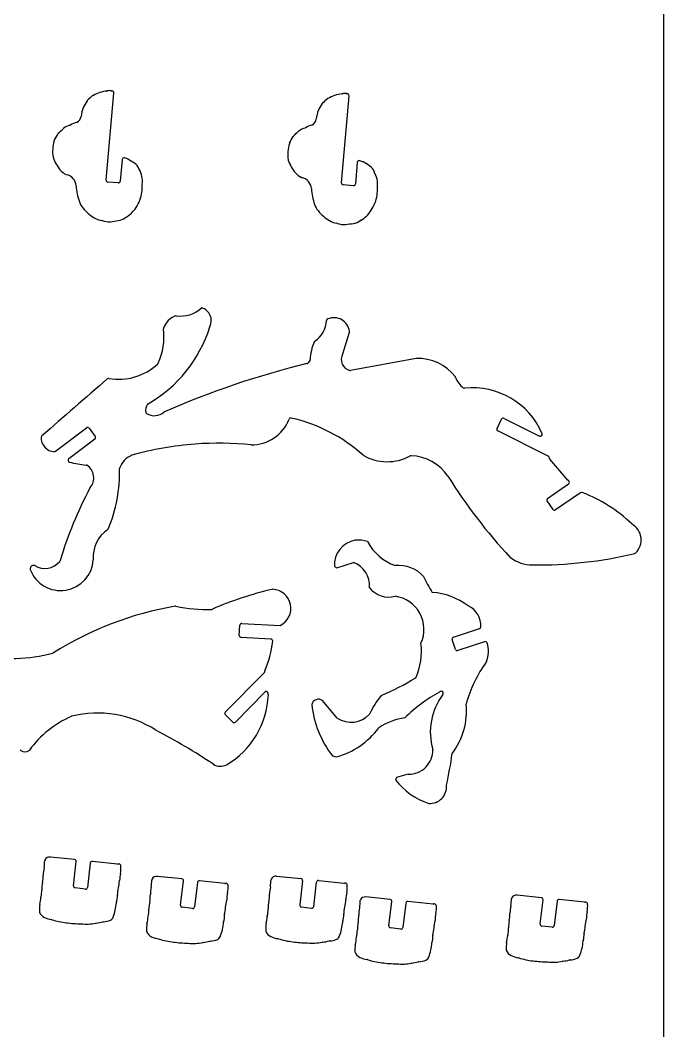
# Model space of a CAD drawing. Extents: x 0 to 821, y 0 to 548.
# Drawn here: x 683.3 to 820.6, y 193.1 to 408.6 of the extents above; entities that cross this region are included whole.
import ezdxf

# ---------------------------------------------------------------- set-up
doc = ezdxf.new("R2010")
doc.units = 0
doc.layers.add('WHITE', color=7, linetype='CONTINUOUS')

msp = doc.modelspace()

# ---------------------------------------------------------------- linework, layer by layer
at = {"layer": 'WHITE', "linetype": 'CONTINUOUS'}
for p, q in [((820.574183, 0), (820.574183, 548.229817)), ((701.643925, 374.560281), (703.27398, 393.100024)), ((702.903925, 393.530281), (702.783809, 393.539751)), ((751.803869, 373.969538), (753.443925, 392.510281)), ((753.07398, 392.940026), (752.943925, 392.950281)), ((706.203925, 379.040281), (705.563662, 379.260108)), ((705.033925, 378.910281), (704.62367, 374.300223)), ((755.203662, 378.32011), (754.793925, 373.710281)), ((756.363924, 378.450281), (755.733925, 378.670281)), ((704.193925, 373.930281), (702.004324, 374.129802)), ((754.363926, 373.340281), (752.173925, 373.540281)), ((752.113924, 337.52028), (753.543925, 342.110281)), ((767.723518, 336.499713), (753.763925, 333.920281)), ((745.053632, 336.040477), (744.683925, 335.550281)), ((785.003918, 321.580238), (785.983925, 323.550281)), ((786.523925, 323.73028), (794.073925, 319.960281)), ((690.793627, 316.710497), (697.423925, 321.710281)), ((697.983616, 321.639819), (699.313925, 319.880281)), ((699.233925, 319.320281), (693.663925, 315.110281)), ((795.934203, 315.670346), (785.183925, 321.050281)), ((796.20377, 315.200053), (796.133925, 315.430281)), ((800.083925, 310.57028), (796.283925, 315.060281)), ((800.29391, 310.380044), (800.123925, 310.530281)), ((795.793926, 306.680282), (800.253925, 309.750281)), ((796.943885, 304.30956), (795.693925, 306.120281)), ((802.824005, 307.880047), (797.493925, 304.210281)), ((750.323925, 292.140281), (750.813925, 291.870281)), ((750.813925, 291.870281), (754.353765, 292.979962)), ((730.023924, 277.440278), (730.143925, 279.640281)), ((730.564259, 280.009576), (738.713925, 279.570281)), ((775.713925, 277.060281), (781.294201, 278.909639)), ((736.783533, 276.669747), (730.403925, 277.020281)), ((776.153925, 274.470281), (775.463926, 276.560278)), ((782.353925, 276.100281), (776.653927, 274.220282)), ((727.043925, 261.100281), (735.423925, 269.580281)), ((735.423925, 269.580281), (735.413925, 269.640281)), ((735.48345, 265.379815), (729.183925, 258.990281)), ((736.21354, 264.870358), (736.163925, 265.160281)), ((750.923925, 259.820281), (747.764412, 263.549586)), ((728.613925, 258.990281), (727.053925, 260.530281)), ((749.893925, 251.810281), (750.673636, 251.540098)), ((766.073925, 247.880281), (763.523925, 247.180281)), ((763.523925, 247.180281), (763.333965, 246.659748)), ((694.903925, 229.660281), (689.723925, 230.200281)), ((694.643551, 224.059779), (695.263925, 229.220281)), ((698.24355, 228.919776), (697.623925, 223.710281)), ((704.073921, 228.710282), (698.683925, 229.270281)), ((717.753891, 225.539891), (712.574379, 226.080281)), ((717.494379, 219.940281), (718.114379, 225.090281)), ((721.094878, 224.789657), (720.474379, 219.580281)), ((726.924553, 224.579865), (721.534379, 225.140281)), ((737.974973, 226.13995), (743.184833, 225.600281)), ((743.534833, 225.150281), (742.914833, 220.000281)), ((745.895207, 219.639785), (746.524833, 224.850281)), ((746.965206, 225.199783), (752.354833, 224.640281)), ((697.174081, 223.359511), (694.993925, 223.620281)), ((794.465741, 221.530281), (789.275741, 222.070281)), ((762.205287, 221.140281), (756.995428, 221.67995)), ((761.945287, 215.540281), (762.555057, 220.690437)), ((765.545287, 220.390281), (764.915785, 215.179653)), ((771.375287, 220.180281), (765.984913, 220.739779)), ((794.196115, 215.929783), (794.815741, 221.080281)), ((797.806114, 220.77978), (797.175741, 215.570281)), ((803.636091, 220.569693), (798.245741, 221.130281)), ((720.024379, 219.230281), (717.844379, 219.490281)), ((743.264833, 219.550281), (745.454833, 219.290281)), ((796.736117, 215.219782), (794.545741, 215.490281)), ((764.475287, 214.830281), (762.285063, 215.089869))]:
    msp.add_line(p, q, dxfattribs=at)
for centre, radius, start, end in [((706.576336, 382.760543), 12.5326, 129.147943, 135.722144), ((698.870883, 392.148468), 0.390519, 112.105697, 121.956195), ((702.797925, 385.389281), 8.20396, 118.339503, 119.774336), ((702.773925, 385.373281), 8.2067, 96.9313, 118.139), ((701.726925, 393.918281), 0.402302, -81.908598, -70.081), ((702.311222, 392.240194), 1.37464, 73.816391, 108.986653), ((702.828051, 393.936183), 0.398893, -109.582484, -96.367862), ((702.878946, 393.13453), 0.396538, -4.992184, 86.388496), ((752.93338, 384.780215), 8.208468, 96.852586, 119.56047), ((751.896925, 393.328281), 0.40236, -81.846, -70.026085), ((752.480184, 391.650496), 1.373966, 73.776702, 108.933706), ((752.997606, 393.344116), 0.397477, -109.634731, -97.761805), ((753.048925, 392.544281), 0.396461, -4.919662, 86.3773), ((697.104925, 389.873281), 0.402852, 157.063, 166.052882), ((718.559925, 378.280281), 24.7879, 147.934, 151.704256), ((697.903615, 391.244058), 0.401043, 138.454471, 150.740695), ((768.792379, 377.79817), 24.792083, 148.233381, 151.99185), ((748.042874, 390.627311), 0.397167, 132.587642, 145.857352), ((756.750925, 382.174281), 12.532508, 129.176577, 135.748), ((749.066291, 391.568512), 0.396246, 117.422715, 125.892904), ((694.475707, 388.473152), 1.840249, -59.341058, -10.7428), ((705.767452, 386.882896), 9.56541, 161.169236, 172.507878), ((755.935521, 386.32505), 9.562791, 161.367825, 172.521973), ((747.244925, 389.232281), 0.399524, 148.595873, 158.252), ((694.883347, 382.345135), 4.00634, 104.153478, 125.903768), ((693.793496, 386.615876), 0.401444, -74.064216, -56.68858), ((696.875393, 381.495417), 5.57528, 106.158016, 120.879556), ((695.21139, 387.228719), 0.394626, -73.440324, -59.090998), ((747.025901, 380.90056), 5.57418, 105.950265, 120.776086), ((745.381475, 386.638745), 0.395005, -73.433704, -59.127517), ((744.635925, 387.882281), 1.844828, -59.071, -9.757936), ((540.657342, 465.250502), 171.001599, -28.753884, -28.212224), ((691.702925, 384.233281), 0.400368, 136.24, 153.579406), ((609.347797, 470.76338), 119.056437, -46.425036, -45.703312), ((692.79141, 385.28812), 0.396989, 130.435553, 138.582072), ((590.332323, 463.73987), 170.997, -28.403748, -27.864078), ((741.855925, 383.620281), 0.404977, 132.279481, 150.439), ((659.174189, 469.850074), 119.06, -46.198185, -45.48001), ((742.927045, 384.673723), 0.395271, 124.405503, 133.677982), ((745.054861, 381.755517), 4.006698, 104.171403, 125.930833), ((743.948953, 386.017623), 0.397498, -71.675286, -55.573163), ((697.964028, 380.645618), 7.76132, 162.956604, 188.783765), ((690.923258, 382.799891), 0.39837, 151.415972, 162.387421), ((748.12469, 380.035751), 7.758378, 162.79599, 188.643189), ((741.090121, 382.204235), 0.397275, 150.5237, 161.470693), ((690.687925, 379.495281), 0.395728, -174.946, -166.017329), ((697.713172, 381.800517), 7.7886, -162.045907, -138.793154), ((705.434169, 378.880197), 0.401373, 71.178207, 175.701599), ((706.055925, 378.669281), 0.399431, 58.618, 68.251864), ((701.467532, 369.875321), 10.3176, 53.227248, 62.297878), ((706.652882, 376.351424), 2.04477, 16.42842, 61.003783), ((740.84249, 378.963979), 0.399329, -166.361187, -157.362696), ((747.87675, 381.205821), 7.780773, -162.068506, -138.891159), ((755.604168, 378.290198), 0.401622, 71.150578, 175.728754), ((756.215096, 378.079788), 0.399268, 58.453493, 68.114451), ((751.628925, 369.284281), 10.317701, 52.962946, 62.3065), ((756.818862, 375.756489), 2.039921, 16.633011, 59.844943), ((694.678616, 379.073819), 3.70967, -139.600814, -114.947513), ((693.283925, 376.070281), 0.398121, -115.278, -101.620129), ((692.672937, 373.171056), 2.564807, 3.099275, 78.056005), ((708.992234, 377.043257), 0.394742, -163.284276, -149.026382), ((704.413948, 374.309471), 4.93764, -7.092224, 30.831773), ((744.845089, 378.479086), 3.704233, -139.837804, -114.918567), ((743.452622, 375.48089), 0.398459, -114.974734, -101.390891), ((742.836956, 372.575718), 2.571256, 3.218239, 77.945883), ((759.160114, 376.457657), 0.404074, -163.130465, -149.037803), ((754.576784, 373.703117), 4.9433, -6.892603, 31.009018), ((706.259886, 373.820113), 11.0377, -177.349678, -159.309211), ((702.03397, 374.520725), 0.392046, 174.209323, 265.663303), ((704.227925, 374.325281), 0.396538, -94.919662, -3.623), ((697.864237, 373.196116), 11.4583, -6.292265, 2.22155), ((709.713925, 373.670281), 0.401123, 175.775371, 184.289), ((752.198988, 373.936026), 0.396538, 175.152055, 266.376101), ((754.393925, 373.740281), 0.401123, -94.289, -4.289153), ((748.03377, 372.586883), 11.449611, -6.303574, 2.319426), ((759.866307, 373.012819), 0.394089, 165.742011, 174.548954), ((701.568616, 373.042824), 7.76358, -34.016932, -8.164416), ((756.433925, 373.211281), 11.0407, -177.45, -159.474), ((751.735925, 372.444281), 7.758686, -34.050414, -8.259), ((699.483039, 371.081931), 3.73423, -161.874645, -138.551421), ((703.712925, 374.192281), 8.97587, -141.544, -120.899686), ((702.603925, 372.090281), 6.37608, -60.706, -32.126394), ((749.647925, 370.483281), 3.73312, -162.167278, -138.913), ((701.18665, 369.775187), 3.88962, -122.382095, -97.575586), ((703.771925, 368.999281), 3.14052, -81.915, -52.734704), ((705.903955, 366.168291), 0.403758, 116.518228, 124.791553), ((753.873925, 373.610281), 8.983243, -141.595871, -120.875), ((752.770783, 371.496763), 6.374041, -60.657822, -32.201785), ((700.636278, 365.526472), 0.394838, 71.206353, 84.537228), ((702.206239, 369.891167), 4.24369, -109.87552, -85.56941), ((697.585925, 408.056281), 42.6839, -83.343, -81.067347), ((751.343718, 369.190411), 3.892413, -122.295345, -97.373735), ((750.801254, 364.928513), 0.40396, 70.817862, 83.902611), ((752.3735, 369.301073), 4.242701, -109.833766, -85.802539), ((747.798337, 407.472602), 42.68339, -83.427301, -81.124305), ((753.940925, 368.413281), 3.144328, -81.899126, -52.751), ((756.073925, 365.584281), 0.398993, 116.773, 125.17458), ((717.564479, 352.020348), 6.47341, -98.620013, -46.944416), ((722.02719, 347.239164), 0.066969, 66.302837, 130.243984), ((721.232823, 344.593086), 2.829226, -27.426075, 73.124986), ((717.768221, 341.77503), 4.060664, 109.631824, 162.587654), ((716.540887, 345.220151), 0.403453, 82.400844, 109.842399), ((749.043649, 344.558573), 0.400884, 112.001856, 175.544746), ((750.197062, 341.797343), 3.393308, 8.353293, 112.592063), ((696.430231, 351.645885), 28.555246, -60.309084, -17.161831), ((699.444925, 341.316281), 14.518178, -23.746, 5.986353), ((714.275074, 342.886829), 0.39519, 164.841297, 188.208663), ((724.089925, 343.100281), 0.394485, 151.262, 162.326542), ((742.909925, 344.963281), 5.746208, -55.628, -3.727488), ((753.154194, 342.223213), 0.405763, -16.160048, 9.518305), ((756.07237, 335.715994), 10.95231, 156.691611, 177.152131), ((746.377897, 339.893946), 0.395888, 124.439404, 156.847074), ((744.733925, 336.281281), 0.40022, -36.987, -3.026404), ((754.19275, 336.272964), 2.41856, 151.150447, 255.659663), ((751.73258, 337.65819), 0.405515, -32.560291, -19.882136), ((767.818925, 336.112281), 0.398945, 95.015985, 103.834), ((768.164925, 326.539281), 9.977638, 37.188293, 92.1877), ((704.233925, 344.500281), 12.428482, -99.446, -47.479888), ((712.374395, 335.643683), 0.399336, -49.507851, -25.772639), ((788.806203, 153.664885), 187.065994, 103.711871, 113.550223), ((744.359893, 335.787005), 0.401291, -74.936575, -36.15033), ((4943.084756, -4550.968692), 6467.8219, 130.975803, 131.139803), ((702.131346, 331.849213), 0.396106, 80.872013, 130.57993), ((753.700803, 334.31959), 0.404268, -105.360113, -81.017224), ((775.792383, 332.322008), 0.405921, 19.893664, 37.679959), ((780.666925, 334.046281), 4.764587, -160.555, -126.778134), ((778.056642, 330.549495), 0.400989, -127.186331, -84.723565), ((779.829925, 314.172281), 16.072049, 22.91264, 96.2023), ((712.193631, 325.457879), 2.15478, 143.825773, 191.729142), ((710.774925, 326.500281), 0.394315, 120.597, 144.417545), ((710.475061, 325.097596), 0.398869, -168.75932, -122.044003), ((711.891061, 327.419197), 3.1182, -121.464935, -48.34016), ((714.217058, 324.785171), 0.396015, 112.820047, 129.765141), ((732.718499, 326.595268), 8.487329, -91.312051, -20.957305), ((741.021321, 323.418187), 0.402601, 76.680034, 159.438339), ((733.346613, 289.973558), 34.7165, 48.338911, 77.071215), ((786.343925, 323.370281), 0.402492, 63.4349, 153.434949), ((697.667812, 321.389423), 0.403027, 38.410308, 127.238826), ((785.364925, 321.407281), 0.400262, 154.401, 243.114864), ((690.693925, 319.550281), 2.92438, 176.86362, 266.864), ((688.171925, 319.686281), 0.398723, 130.321, 176.549), ((698.993925, 319.640281), 0.4, -53.13, 36.869898), ((794.256744, 320.310854), 0.39538, -117.54146, 17.472427), ((725.748925, 249.385281), 69.055322, 94.255953, 105.681557), ((725.764925, 249.390281), 69.0515, 84.3825, 94.2695), ((690.552609, 317.030296), 0.400451, -92.671657, -52.99618), ((693.903794, 314.790183), 0.4, 126.846474, 257.0121), ((709.080925, 311.417281), 4.886604, 114.89, 159.484825), ((707.183867, 315.476769), 0.406005, 104.250682, 113.153019), ((756.705842, 316.192378), 0.399406, -134.98901, -123.769867), ((761.609925, 324.770281), 10.279277, -119.912874, -61.694), ((766.658925, 315.367281), 0.393828, 86.305, 116.350468), ((766.330008, 305.907156), 9.85957, 33.789473, 87.940647), ((795.750809, 315.314662), 0.400181, 16.793137, 62.723993), ((796.581715, 315.323922), 0.397726, -161.853761, -138.480689), ((701.014925, 345.01834), 31.453333, -103.234867, -96.703438), ((697.297356, 313.378641), 0.404021, 57.573058, 83.460781), ((695.813652, 311.037963), 3.17533, -40.627439, 57.623008), ((672.901593, 312.179468), 31.582252, -22.193612, 1.452218), ((704.871386, 312.976979), 0.397695, 157.399084, 179.584136), ((871.777945, 372.291652), 114.748637, -147.944842, -137.044942), ((800.388925, 310.835281), 0.404042, -139.014, -130.985824), ((800.034088, 310.08039), 0.396611, -56.338306, 49.07233), ((772.62019, 269.273022), 84.335569, 151.973961, 163.390542), ((698.523318, 308.70799), 0.398351, 138.798772, 151.181328), ((796.023925, 306.350281), 0.402244, 124.875, 214.875328), ((803.046784, 307.549337), 0.398748, 68.332094, 123.965732), ((791.861925, 278.421281), 31.600441, 46.149194, 68.9854), ((797.269593, 304.540749), 0.399417, -144.632691, -55.830151), ((706.009215, 294.140477), 7.15571, 124.039804, 184.32947), ((701.766682, 300.399826), 0.406101, -54.297683, -21.700917), ((814.020925, 301.509281), 0.400983, -131.694, -119.463656), ((811.85347, 297.807835), 3.888425, -45.597415, 59.556446), ((755.633695, 292.499243), 5.32189, 99.403192, 183.867542), ((755.454052, 291.870901), 5.91906, 71.379221, 96.692903), ((766.987705, 302.617693), 10.926814, -151.95396, -109.701188), ((691.938343, 293.958181), 6.947318, -159.191921, -3.36715), ((688.540925, 295.819281), 4.09702, -121.602, -39.013329), ((691.421694, 293.503875), 0.401371, -41.066304, -17.968474), ((698.474054, 293.577256), 0.400533, -3.882366, 3.295405), ((788.070706, 294.399336), 0.407778, -132.589629, -123.731917), ((792.521092, 300.241154), 7.750923, -127.11307, -89.831236), ((793.622398, 381.819251), 89.335496, -90.691703, -76.561539), ((814.298925, 295.322281), 0.401651, -77.76491, -46.739), ((686.143925, 291.670281), 0.725685, 82.901933, 187.125), ((685.825819, 291.623279), 0.404188, -173.893175, -160.780306), ((686.175374, 291.993638), 0.401015, 56.959949, 81.651842), ((752.632943, 288.101475), 5.17309, -5.34338, 70.570373), ((764.055445, 285.265815), 7.10452, 41.894007, 96.0706), ((795.13542, 301.818567), 28.36629, -155.399261, -147.602768), ((753.767514, 215.467651), 73.724396, 103.110664, 113.573247), ((737.131628, 286.880345), 0.399617, 88.221503, 102.605195), ((736.974902, 283.230745), 4.052555, -64.588433, 87.608137), ((761.931059, 290.947113), 5.31726, -141.261322, -75.48377), ((770.186153, 272.222859), 14.432, 53.139172, 86.034398), ((762.292989, 278.731421), 7.134542, -24.525872, 82.178956), ((728.865925, 212.193281), 72.586997, 99.941814, 122.015), ((716.412114, 283.300655), 0.397394, 78.193417, 101.347075), ((722.906502, 312.469375), 29.4856, -102.562159, -87.595093), ((724.130925, 283.411281), 0.4017, -88.17, -67.666229), ((776.94391, 279.549055), 4.62855, -3.579201, 65.769248), ((730.543537, 279.609301), 0.400811, 87.036352, 175.566985), ((781.163102, 279.288997), 0.401372, -70.935758, -4.128245), ((730.423925, 277.420281), 0.4005, 177.138, 267.137595), ((717.643784, 278.062802), 19.595604, -24.71567, -5.367472), ((736.753925, 276.269281), 0.40149, -5.647837, 85.7716), ((775.844925, 276.682281), 0.400056, 109.114314, 197.756), ((782.483925, 275.720281), 0.401622, 18.8861, 108.886087), ((777.384096, 274.004711), 5.78227, -21.774592, 18.613183), ((680.801345, 310.63921), 38.1445, -99.51764, -75.620624), ((690.167457, 274.066868), 0.392003, -74.199168, -56.369699), ((755.44201, 274.027467), 13.455091, -24.720745, 7.440451), ((776.531925, 274.601281), 0.400056, -160.885686, -72.244), ((805.743554, 255.279153), 28.345098, 144.20023, 164.614235), ((735.814723, 269.703829), 0.405805, 155.893183, 189.009525), ((732.02262, 328.489817), 69.864327, -66.112226, -59.326057), ((735.769025, 265.100615), 0.399382, 8.591932, 135.646626), ((788.486331, 236.334501), 33.028828, 118.465375, 134.50477), ((773.103925, 265.130281), 0.432724, -40.388003, 146.309), ((718.204104, 265.43797), 18.031846, -59.69302, -2.060324), ((735.826018, 264.777649), 0.398457, 1.732338, 13.454211), ((746.898704, 262.42145), 1.42202, 52.498098, 168.706852), ((771.520438, 254.804724), 14.8906, 138.815156, 156.804836), ((784.212791, 256.826101), 13.4377, 143.337044, 195.966125), ((699.830519, 238.050543), 22.8434, 57.144089, 104.155869), ((727.333925, 260.820281), 0.403113, 136.005, 226.005086), ((766.460925, 264.818281), 21.0635, -174.228, -141.861871), ((763.665925, 261.295281), 14.8249, -37.456, 5.82388), ((702.875406, 240.331054), 21.6682, 113.647503, 144.188288), ((694.34418, 259.810103), 0.402852, 104.410541, 113.413075), ((728.898925, 259.270281), 0.399531, -135.507, -44.492971), ((753.881622, 264.288819), 5.358713, -123.500329, -42.484398), ((767.262851, 246.60856), 13.421144, 98.262326, 123.966487), ((653.1595, 143.454216), 128.202, 56.185561, 62.566935), ((746.30526, 267.710641), 16.7502, -74.882731, -36.532601), ((683.648724, 253.266684), 0.396242, -153.529084, -124.515032), ((684.330925, 254.230281), 1.576857, -125.100858, -56.825), ((684.981364, 253.256169), 0.405816, -58.433093, -37.410831), ((766.224417, 252.950266), 5.072218, -91.700211, 2.028512), ((693.711528, 263.474989), 82.486, -12.558928, -7.800607), ((725.989142, 252.310143), 2.771236, -122.392269, -61.685603), ((775.108617, 255.773678), 14.8898, -142.259068, -108.338596), ((770.697925, 245.174281), 3.54482, -94.435, 5.904569), ((657.442084, 231.388796), 31.1537, -6.355495, -3.623864), ((688.935611, 229.413334), 0.402169, 161.590762, 179.094537), ((689.533925, 229.170281), 1.047378, 79.548367, 159.311), ((694.863925, 229.260281), 0.401995, -5.710593, 84.2894), ((698.643459, 228.869226), 0.403091, 84.238405, 172.795872), ((704.145777, 229.099944), 0.396232, -100.448256, -80.030512), ((704.316975, 228.258135), 0.463069, 19.191427, 102.801117), ((704.373895, 228.282713), 0.401258, 3.907703, 18.548733), ((680.613775, 226.234512), 7.59118, -11.044089, 0.794769), ((693.653615, 226.451821), 5.450542, 164.806075, 181.177547), ((688.00411, 227.980985), 0.402285, -14.489007, -5.822318), ((711.253925, 225.257281), 6.750142, 167.487, 180.567535), ((698.702925, 227.931281), 6.08312, -11.487899, 3.56996), ((694.654925, 223.315281), 6.751428, 167.46735, 180.893), ((-1339.846542, 531.490278), 2067.169102, -8.608554, -8.522595), ((704.153527, 225.217388), 0.351623, -13.214763, -4.398763), ((680.292379, 227.262281), 31.153404, -6.362, -3.611977), ((711.786256, 225.28291), 0.402704, 161.60427, 177.618529), ((712.386711, 225.05122), 1.046033, 79.664666, 159.941123), ((717.714326, 225.138848), 0.40299, -6.921921, 84.365671), ((721.489941, 224.745217), 0.397555, 83.58223, 173.581942), ((726.96705, 224.97921), 0.4016, -96.074327, -75.908488), ((727.167218, 224.138744), 0.462429, 19.13439, 102.792269), ((721.552988, 223.80735), 6.082629, -11.445495, 3.516757), ((727.223379, 224.164281), 0.40111, 2.311912, 18.3175), ((705.722833, 227.321281), 31.1434, -6.361869, -3.61), ((737.199231, 225.309903), 0.397904, 156.291551, 172.717916), ((737.813833, 225.109281), 1.043232, 81.114, 159.777373), ((743.134833, 225.200281), 0.403113, -7.125, 82.874984), ((746.915414, 224.810334), 0.392619, 82.71414, 174.160379), ((752.39155, 225.039126), 0.400532, -95.25975, -76.480354), ((752.595915, 224.19904), 0.464057, 18.964986, 103.804616), ((746.983255, 223.866427), 6.0828, -11.435577, 3.52404), ((752.653833, 224.224281), 0.401112, 2.29221, 18.243942), ((682.194344, 223.071953), 5.71172, -14.102298, 1.385519), ((695.037986, 224.014817), 0.396989, 173.496902, 263.627658), ((697.228689, 223.753313), 0.397571, -97.894774, -6.213812), ((699.053604, 221.899184), 4.981243, -16.312379, 1.155385), ((704.43385, 222.034437), 0.401528, 174.878161, 184.973656), ((703.464379, 222.115281), 7.59118, -11.05, 0.793189), ((716.502548, 222.320902), 5.448644, 164.793637, 181.057237), ((710.851207, 223.84137), 0.403924, -13.064805, -4.428851), ((734.105379, 221.137281), 6.751248, 167.484, 180.652314), ((728.897833, 222.212281), 7.587691, -11.419379, 0.512244), ((741.937833, 222.423281), 5.45459, 165.162, 181.504), ((736.283428, 223.916899), 0.39378, -14.225821, -6.787803), ((759.520296, 221.152937), 6.745595, 167.086732, 180.191114), ((789.09736, 221.040173), 1.045438, 80.175668, 159.887143), ((696.355925, 218.868281), 8.967014, 172.10538, 181.908), ((678.349652, 222.385194), 9.40608, -14.061176, -4.728062), ((688.124785, 221.58769), 0.401674, 166.674258, 176.832749), ((691.816925, 221.584281), 12.062029, -20.245606, -5.492), ((704.226055, 220.404638), 0.40319, 166.306801, 176.414013), ((717.505379, 219.195281), 6.751428, 167.46735, 180.893), ((717.894379, 219.890281), 0.403113, 172.875, 262.874984), ((-1316.996087, 527.360278), 2067.169102, -8.608554, -8.522595), ((727.003981, 221.087388), 0.351623, -13.214763, -4.398763), ((742.924505, 219.243804), 6.75034, 167.455159, 180.877892), ((743.314833, 219.950281), 0.403113, 172.874984, 262.875), ((-1291.665167, 526.830281), 2067.18, -8.592, -8.506), ((752.417047, 221.088569), 0.360134, -3.34899, 6.676067), ((724.741538, 222.846558), 31.154159, -6.33296, -3.58194), ((756.237287, 220.883281), 0.402812, 161.718, 177.59645), ((756.833807, 220.649356), 1.04319, 81.087315, 159.795729), ((762.161269, 220.745154), 0.397571, -7.910558, 83.643385), ((765.944593, 220.33925), 0.402554, 84.251626, 172.717134), ((771.412004, 220.579126), 0.400532, -95.25975, -76.480354), ((771.61637, 219.73904), 0.464057, 18.964986, 103.804616), ((771.674287, 219.764281), 0.401041, 2.29221, 18.243942), ((787.564228, 219.842185), 0.39245, -13.592013, -4.728009), ((757.005741, 223.274281), 31.142881, -6.387, -3.652724), ((788.477029, 221.240652), 0.394794, 156.247636, 172.789796), ((794.415741, 221.130281), 0.403113, -7.125016, 82.875), ((798.197185, 220.740225), 0.393066, 82.904021, 174.224459), ((803.669955, 220.969348), 0.401087, -94.843201, -76.191296), ((803.876741, 220.129281), 0.463992, 18.99728, 103.846), ((798.266369, 219.834504), 6.078389, -11.815686, 3.163278), ((803.934741, 220.154281), 0.401061, 2.2347, 18.3175), ((687.794915, 218.575959), 0.401047, -179.109638, -161.71643), ((689.174997, 219.049068), 1.859951, -161.215398, -112.47956), ((705.044894, 218.94333), 5.71184, -14.115197, 1.472016), ((720.074379, 219.630281), 0.403113, -97.125, -7.125016), ((721.904632, 217.77773), 4.980283, -16.298177, 1.066476), ((727.284217, 217.903484), 0.401528, 174.741627, 184.722703), ((730.474833, 218.999281), 5.7018, -14.1029, 1.41798), ((745.496289, 219.690234), 0.402096, -95.917692, -7.207506), ((747.326433, 217.840913), 4.98939, -16.30064, 1.141175), ((752.714497, 217.96597), 0.400489, 175.240476, 183.677575), ((747.914171, 217.704684), 7.592265, -11.046204, 0.867208), ((760.953127, 217.919692), 5.44848, 164.780581, 181.052682), ((755.303029, 219.445223), 0.404088, -13.629011, -4.991351), ((778.556771, 216.73946), 6.751669, 167.50298, 180.671448), ((766.004287, 219.409281), 6.08212, -11.464, 3.497545), ((780.175585, 218.104482), 7.59118, -11.04386, 0.797311), ((793.219012, 218.354304), 5.454888, 165.175828, 181.514669), ((810.806528, 217.12632), 6.75111, 167.479646, 180.560474), ((690.389925, 220.874281), 4.033435, -118.524226, -95.634267), ((689.937925, 216.464281), 0.39994, 70.0457, 81.950938), ((694.835174, 231.743562), 15.645329, -107.715691, -96.207474), ((696.672925, 242.779281), 26.822544, -97.561237, -90.873), ((697.366779, 225.219179), 9.324694, -96.790378, -77.382988), ((699.497355, 215.730418), 0.400372, 93.412282, 103.542689), ((699.137633, 222.26121), 6.140324, -86.864209, -73.282272), ((701.029104, 216.00316), 0.397478, 93.676526, 108.354578), ((700.880351, 220.452233), 4.054288, -88.257729, -65.931423), ((702.132068, 217.71834), 1.04797, -67.458483, -17.095432), ((719.203861, 214.6936), 8.962662, 171.747921, 181.560128), ((701.190879, 218.209335), 9.41098, -13.702872, -4.383972), ((710.973604, 217.455198), 0.40079, 166.263151, 175.024499), ((714.659118, 217.427568), 12.066993, -20.052442, -5.316515), ((727.076663, 216.285272), 0.40319, 166.399463, 176.559303), ((744.62525, 214.77931), 8.96427, 172.172545, 181.720642), ((726.613062, 218.273223), 9.410103, -13.978389, -4.407574), ((736.394682, 217.517801), 0.400646, 166.701793, 175.383273), ((740.077452, 217.478228), 12.068, -19.900685, -5.269204), ((752.483733, 216.293494), 0.396717, 158.249362, 168.887), ((761.954845, 214.783293), 6.75034, 167.450719, 180.874386), ((762.339264, 215.48412), 0.39796, 171.887266, 262.172111), ((-1272.644713, 522.370281), 2067.18, -8.592, -8.506), ((771.458284, 216.688422), 0.348331, -13.428781, -4.623153), ((794.201428, 215.141915), 6.746044, 167.079589, 180.529429), ((794.591792, 215.885729), 0.398121, 173.646984, 263.357792), ((796.77631, 215.620324), 0.402554, -95.7303, -7.141202), ((-1240.313379, 523.229033), 2067.179289, -8.605113, -8.51914), ((803.698064, 217.018592), 0.360098, -3.353659, 6.647981), ((710.645379, 214.455281), 0.400898, -179.185576, -161.809), ((712.025451, 214.929068), 1.859951, -161.215398, -112.47956), ((736.06585, 214.513692), 0.400844, -179.49306, -161.970189), ((737.448679, 214.985738), 1.86199, -161.328162, -111.220825), ((750.407338, 213.663068), 1.05872, -66.752849, -16.048052), ((749.49559, 214.541486), 5.711388, -14.097615, 1.392507), ((764.520849, 215.225216), 0.397555, -96.580914, -6.581058), ((766.346763, 213.382905), 4.98929, -16.329439, 1.003422), ((771.73495, 213.501517), 0.400881, 174.606157, 184.469265), ((777.891741, 214.197281), 9.41098, -13.69, -4.372), ((787.674267, 213.44238), 0.400687, 165.837702, 174.631995), ((781.755638, 214.929869), 5.702, -14.103733, 1.504534), ((798.608322, 213.774262), 4.988771, -16.34928, 1.105236), ((803.995951, 213.903215), 0.401123, 176.131152, 184.679566), ((713.241182, 216.753844), 4.033435, -118.537206, -95.644958), ((712.789518, 212.343869), 0.39989, 70.219314, 82.106273), ((717.732503, 227.603595), 15.640654, -107.901521, -96.380013), ((719.522197, 238.659437), 26.832539, -97.554644, -90.871472), ((720.186624, 221.088368), 9.320283, -96.607977, -77.184596), ((722.289379, 211.610281), 0.39158, 84.8718, 95.189218), ((721.952209, 218.123453), 6.134473, -86.521815, -72.917744), ((723.846674, 211.868228), 0.402162, 88.859838, 103.297121), ((723.707379, 216.326281), 4.058644, -87.920152, -65.595), ((724.990757, 213.606433), 1.052525, -68.040412, -17.494124), ((738.663833, 216.813281), 4.033179, -117.931, -95.683398), ((738.221836, 212.400628), 0.401564, 70.727652, 83.912433), ((743.150989, 227.66652), 15.6405, -107.859206, -96.29736), ((744.96432, 238.718818), 26.8315, -97.557511, -90.810255), ((745.630978, 221.149377), 9.31828, -96.445707, -77.26476), ((747.777521, 211.670996), 0.400145, 94.682039, 103.345732), ((747.411263, 218.18925), 6.12853, -86.879666, -73.277327), ((749.264843, 211.927329), 0.402794, 87.12842, 102.934433), ((749.146422, 216.390233), 4.06298, -88.045088, -65.594486), ((763.652438, 210.257321), 8.96938, 171.776335, 181.327177), ((745.643094, 213.811527), 9.410394, -13.966533, -4.397084), ((755.415563, 213.061584), 0.390811, 166.873621, 175.82313), ((759.107107, 213.056788), 12.073, -20.087508, -5.452139), ((771.519264, 211.89351), 0.394109, 167.305332, 177.648383), ((795.905223, 210.6836), 8.962662, 171.747921, 181.560128), ((791.360522, 213.417679), 12.066963, -20.051731, -5.317058), ((803.766302, 212.227735), 0.39727, 159.021773, 169.597123), ((755.079334, 210.083739), 0.39535, -175.042757, -157.081912), ((756.482287, 210.522281), 1.86378, -161.464, -111.614127), ((787.346741, 210.445281), 0.400898, -179.185576, -161.809), ((788.726814, 210.919068), 1.859951, -161.215398, -112.47956), ((789.942544, 212.743844), 4.033435, -118.537206, -95.644958), ((801.688741, 209.593281), 1.054722, -67.329924, -17.261), ((757.68185, 212.357041), 4.03539, -117.864915, -95.490258), ((757.23577, 207.945569), 0.399128, 69.609834, 81.355799), ((762.171444, 223.20652), 15.6405, -107.859206, -96.29736), ((763.988676, 234.2583), 26.8315, -97.565917, -90.818459), ((764.65006, 216.688532), 9.31774, -96.437221, -77.257406), ((766.736351, 207.210652), 0.390865, 84.319118, 94.558443), ((766.398065, 213.723144), 6.13514, -86.477211, -72.865382), ((768.293267, 207.468334), 0.401664, 88.339559, 102.608757), ((768.167945, 211.928269), 4.06075, -88.067174, -65.596779), ((769.428287, 209.203281), 1.05872, -66.782, -16.066966), ((789.503741, 208.330281), 0.401896, 70.8833, 83.992922), ((794.441741, 223.594281), 15.64115, -107.896153, -96.372), ((796.148526, 234.655438), 26.827443, -97.372928, -90.689402), ((796.927133, 217.090353), 9.325683, -96.782662, -77.374453), ((799.061741, 207.601281), 0.400615, 95.1087, 103.896501), ((798.694917, 214.119399), 6.128018, -86.902318, -73.301802), ((800.547222, 207.857259), 0.403064, 87.387443, 103.126809), ((800.417321, 212.318265), 4.061069, -87.907625, -65.595516)]:
    msp.add_arc(centre, radius, start, end, dxfattribs=at)

doc.saveas('drawing.dxf')
